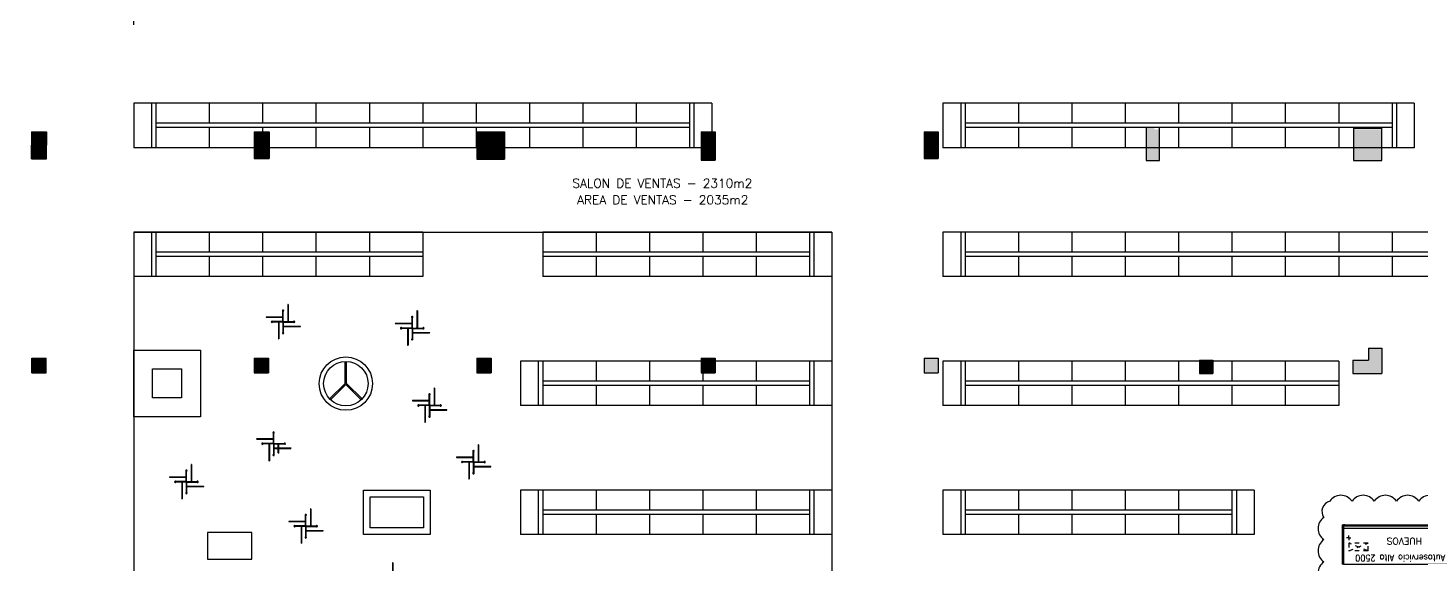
# Model space of a CAD drawing. Header units: metres. Extents: x 95 to 486, y 2972 to 3465.
# Drawn here: x 186.04 to 217.37, y 3375.08 to 3387.14 of the extents above; entities that cross this region are included whole.
import ezdxf
from ezdxf.enums import TextEntityAlignment as Align

# ---------------------------------------------------------------- set-up
doc = ezdxf.new("R2010")
doc.units = ezdxf.units.M
doc.linetypes.add('TRATTEGGIATA2', pattern=[0.375, 0.25, -0.125])
for name, color, linetype in [('0_MUROS', 7, 'Continuous'), ('C_COTAS', 5, 'Continuous'), ('E_EXHIBIDORAS', 1, 'Continuous'), ('E_GONDOLAS', 1, 'Continuous'), ('T_TEXTOS', 3, 'Continuous'), ('T_TEXTOS-EQUIPAMIENTO', 5, 'Continuous')]:
    doc.layers.add(name, color=color, linetype=linetype)
doc.styles.add('ROMANS', font='romans.shx', dxfattribs={"width": 0.8, "height": 0.15})
doc.styles.add('TESTI15', font='romans.shx', dxfattribs={"width": 0.9, "height": 1.5})
doc.dimstyles.new('STANDARD$0', dxfattribs={"dimtxt": 0.2, "dimasz": 0.18, "dimexe": 0.18, "dimexo": 0.0625, "dimgap": 0.09, "dimtad": 0, "dimzin": 0, "dimdsep": 46, "dimtxsty": 'ROMANS', "dimblk": 'OBLIQUE', "dimsah": 1, "dimcen": 0.09, "dimse1": 1, "dimse2": 1, "dimadec": 0, "dimazin": 0, "dimtfac": 1, "dimtofl": 0, "dimtmove": 0, "dimatfit": 3, "dimldrblk": 'OBLIQUE', "dimfxl": 1, "dimtolj": 1, "dimtzin": 0, "dimarcsym": 0})

# ---------------------------------------------------------------- blocks, each defined once
blk = doc.blocks.new('*D246')
at = {"layer": 'C_COTAS', "color": 0, "lineweight": -2, "transparency": 16777216}
for p, q in [((183.919, 3387.167), (183.919, 3387.695)), ((188.419, 3387.207), (188.419, 3387.695)), ((184.099, 3387.515), (185.824, 3387.515)), ((188.239, 3387.515), (186.514, 3387.515))]:
    blk.add_line(p, q, dxfattribs=at)
at = {"layer": 'C_COTAS', "color": 0, "transparency": 16777216}
for points in [[(184.099, 3387.545), (184.099, 3387.485), (183.919, 3387.515)], [(188.239, 3387.545), (188.239, 3387.485), (188.419, 3387.515)]]:
    blk.add_solid(points, dxfattribs=at)
at = {"layer": 'DEFPOINTS', "color": 0, "transparency": 16777216}
for p in [(188.419, 3387.515), (183.919, 3387.104), (188.419, 3387.144)]:
    blk.add_point(p, dxfattribs=at)
at = {"layer": 'C_COTAS', "color": 0, "transparency": 16777216, "insert": (186.169, 3387.515), "char_height": 0.18, "attachment_point": 5}
blk.add_mtext('\\A1;4.50', dxfattribs=at)
blk = doc.blocks.new('2500')
at = {"layer": 'E_EXHIBIDORAS'}
for p, q in [((411945, 428701), (409445, 428701)), ((409445, 428701), (409445, 427851)), ((411945, 428701), (411945, 427851)), ((409567, 428111), (409517, 428111)), ((409567, 428111), (409567, 428161)), ((409567, 428111), (409567, 428061)), ((409567, 428111), (409617, 428111)), ((409705, 428053), (409717, 428081)), ((409717, 428026), (409705, 428053)), ((409717, 428081), (409745, 428093)), ((409745, 428093), (409774, 428082)), ((409745, 427903), (409745, 428053)), ((409774, 428082), (409785, 428053)), ((409785, 428053), (409774, 428025)), ((411830, 428111), (411780, 428111)), ((411830, 428111), (411830, 428161)), ((411830, 428111), (411830, 428061)), ((411830, 428111), (411880, 428111)), ((409445, 427851), (411945, 427851)), ((409745, 428013), (409717, 428026)), ((409774, 428025), (409745, 428013)), ((411915, 427816), (411945, 427816))]:
    blk.add_line(p, q, dxfattribs=at)
at = {"layer": 'E_EXHIBIDORAS', "linetype": 'TRATTEGGIATA2'}
for p, q in [((411395, 428401), (411825, 428401)), ((411395, 428401), (411825, 428231)), ((411825, 428401), (411395, 428231)), ((411395, 428401), (411395, 428231)), ((411825, 428231), (411825, 428401)), ((411395, 428231), (411825, 428231))]:
    blk.add_line(p, q, dxfattribs=at)
at = {"layer": 'E_EXHIBIDORAS', "color": 3}
for p, q in [((409445, 427903), (411945, 427903)), ((411945, 427816), (409445, 427816))]:
    blk.add_line(p, q, dxfattribs=at)
at = {"layer": 'E_EXHIBIDORAS', "color": 5, "style": 'TESTI15', "width": 0.9}
blk.add_text('Autoservicio Alta 2500', height=148, dxfattribs=at).set_placement((410672, 428568), align=Align.MIDDLE)
blk = doc.blocks.new('lateral izquierdo')
at = {"layer": 'E_EXHIBIDORAS', "color": 3, "linetype": 'ByBlock'}
for p, q in [((407702, 429665), (407702, 430550)), ((407702, 429665), (407732, 429665)), ((407732, 429700), (407717, 429700))]:
    blk.add_line(p, q, dxfattribs=at)
at = {"layer": 'E_EXHIBIDORAS'}
for p, q in [((407732, 430550), (407702, 430550)), ((407732, 429700), (407732, 429665))]:
    blk.add_line(p, q, dxfattribs=at)
at = {"layer": 'E_EXHIBIDORAS', "color": 1, "linetype": 'ByBlock'}
blk.add_line((407732, 429665), (407732, 430550), dxfattribs=at)
at = {"layer": 'E_EXHIBIDORAS', "color": 3, "linetype": 'ByBlock'}
blk.add_arc((407720, 429718), 17.5, 187.7705, 262.2295, dxfattribs=at)

msp = doc.modelspace()

# ---------------------------------------------------------------- hatches: boundary and pattern name
at = {"layer": '0_MUROS'}
for points in [[(186.4586, 3384.8045), (186.1186, 3384.8045), (186.1186, 3384.5045), (186.4586, 3384.5045)], [(191.4686, 3384.8045), (191.1286, 3384.8045), (191.1286, 3384.5045), (191.4686, 3384.5045)], [(196.4486, 3384.8045), (196.1386, 3384.8045), (196.1386, 3384.5045), (196.4486, 3384.5045)], [(196.7586, 3384.8045), (196.4486, 3384.8045), (196.4486, 3384.5045), (196.7586, 3384.5045)], [(201.4986, 3384.8045), (201.1786, 3384.8045), (201.1786, 3384.5045), (201.4986, 3384.5045)], [(206.5086, 3384.8045), (206.1986, 3384.8045), (206.1986, 3384.5045), (206.5086, 3384.5045)], [(186.4586, 3384.5045), (186.1186, 3384.5045), (186.1186, 3384.1945), (186.4586, 3384.1945)], [(191.4686, 3384.5045), (191.1286, 3384.5045), (191.1286, 3384.2045), (191.4686, 3384.2045)], [(196.4486, 3384.5045), (196.1386, 3384.5045), (196.1386, 3384.1845), (196.4486, 3384.1845)], [(196.7586, 3384.5045), (196.4486, 3384.5045), (196.4486, 3384.1845), (196.7586, 3384.1845)], [(201.4986, 3384.5045), (201.1786, 3384.5045), (201.1786, 3384.1645), (201.4986, 3384.1645)], [(206.5086, 3384.5045), (206.1986, 3384.5045), (206.1986, 3384.2045), (206.5086, 3384.2045)], [(186.4486, 3379.7145), (186.1286, 3379.7145), (186.1286, 3379.3845), (186.4486, 3379.3845)], [(191.4486, 3379.7145), (191.1286, 3379.7145), (191.1286, 3379.3845), (191.4486, 3379.3845)], [(196.4586, 3379.7145), (196.1386, 3379.7145), (196.1386, 3379.3845), (196.4586, 3379.3845)], [(201.4986, 3379.7145), (201.1786, 3379.7145), (201.1786, 3379.3845), (201.4986, 3379.3845)], [(212.6886, 3379.6645), (212.3886, 3379.6645), (212.3886, 3379.3645), (212.6886, 3379.3645)]]:
    msp.add_hatch(color=256, dxfattribs=at).paths.add_polyline_path(points)
h = msp.add_hatch(color=256, dxfattribs=at)
h.paths.add_polyline_path([(216.4886, 3384.8606), (215.8486, 3384.8606), (215.8486, 3384.1545), (216.4886, 3384.1545)])
h.paths.add_polyline_path([(211.4886, 3384.8606), (211.3704, 3384.8606), (211.3704, 3384.9045), (211.1886, 3384.9045), (211.1886, 3384.1545), (211.4886, 3384.1545)])
h = msp.add_hatch(color=256, dxfattribs=at)
h.paths.add_polyline_path([(216.4886, 3379.3645), (216.4886, 3379.8927), (216.1886, 3379.8927), (216.1886, 3379.6645), (215.8386, 3379.6645), (215.8386, 3379.3645)])
h.paths.add_polyline_path([(216.4886, 3379.8927), (216.4886, 3379.9345), (216.1886, 3379.9345), (216.1886, 3379.8927)])
h.paths.add_polyline_path([(217.8192, 3379.0187), (217.8192, 3379.5587), (218.0892, 3379.5587), (218.0892, 3379.0187)], flags=9)
h = msp.add_hatch(color=256, dxfattribs=at)
h.paths.add_polyline_path([(196.0746, 3374.6645, 1), (196.3826, 3374.6645, 1)])
h.paths.add_polyline_path([(206.0746, 3374.6645, 1), (206.3826, 3374.6645, 1)])
h.paths.add_polyline_path([(206.5086, 3379.7145), (206.1986, 3379.7145), (206.1986, 3379.3845), (206.5086, 3379.3845)])

# ---------------------------------------------------------------- linework, layer by layer
msp.add_lwpolyline([(217.8188, 3376.4966, 0.5205671), (217.3188, 3376.4966, 0.5205671), (216.8188, 3376.4966, 0.5205671), (216.3188, 3376.4966, 0.5205671), (215.8188, 3376.4966, 0.5205671), (215.3188, 3376.4966, 0.5205671), (215.1847, 3376.1307, 0.5205671), (215.1847, 3375.6307, 0.5205671), (215.1847, 3375.1307, 0.5205671), (215.1847, 3374.6307, 0.5205671), (215.1847, 3374.0727, 0.5205671), (215.6847, 3374.0727, 0.5205671), (216.1847, 3374.0727, 0.5205671), (216.6847, 3374.0727, 0.5205671), (217.1847, 3374.0727, 0.5205671), (217.6847, 3374.0727, 0.5205671)], format="xyb")
for p, q in [((186.1186, 3384.8045), (186.1186, 3384.5045)), ((186.1186, 3384.8045), (186.4586, 3384.8045)), ((186.4586, 3384.8045), (186.4586, 3384.5045)), ((191.1286, 3384.8045), (191.1286, 3384.2045)), ((191.1286, 3384.8045), (191.4686, 3384.8045)), ((191.4686, 3384.8045), (191.4686, 3384.2045)), ((196.1386, 3384.8045), (196.1386, 3384.1845)), ((196.1386, 3384.8045), (196.7586, 3384.8045)), ((196.4486, 3384.8045), (196.4486, 3384.1845)), ((196.7586, 3384.8045), (196.7586, 3384.1845)), ((201.1786, 3384.8045), (201.1786, 3384.1645)), ((201.1786, 3384.8045), (201.4986, 3384.8045)), ((201.4986, 3384.8045), (201.4986, 3384.1645)), ((206.1986, 3384.8045), (206.1986, 3384.2045)), ((206.1986, 3384.8045), (206.5086, 3384.8045)), ((206.5086, 3384.8045), (206.5086, 3384.2045)), ((211.1886, 3384.9045), (211.1886, 3384.1545)), ((211.1886, 3384.9045), (211.4886, 3384.9045)), ((211.4886, 3384.1545), (211.4886, 3384.9045)), ((215.8486, 3384.8845), (215.8486, 3384.1545)), ((215.8486, 3384.8845), (216.4886, 3384.8845)), ((216.4886, 3384.1545), (216.4886, 3384.8845)), ((186.1186, 3384.1945), (186.1186, 3384.5045)), ((186.1186, 3384.5045), (186.4586, 3384.5045)), ((186.4586, 3384.1945), (186.4586, 3384.5045)), ((191.1286, 3384.5045), (191.4686, 3384.5045)), ((196.1386, 3384.5045), (196.7586, 3384.5045)), ((201.1786, 3384.5045), (201.4986, 3384.5045)), ((206.1986, 3384.5045), (206.5086, 3384.5045)), ((186.1186, 3384.1945), (186.4586, 3384.1945)), ((191.1286, 3384.2045), (191.4686, 3384.2045)), ((196.1386, 3384.1845), (196.7586, 3384.1845)), ((201.1786, 3384.1645), (201.4986, 3384.1645)), ((206.1986, 3384.2045), (206.5086, 3384.2045)), ((211.1886, 3384.1545), (211.4886, 3384.1545)), ((215.8486, 3384.1545), (216.4886, 3384.1545)), ((216.1886, 3379.9345), (216.1886, 3379.6645)), ((216.1886, 3379.9345), (216.4886, 3379.9345)), ((216.4886, 3379.9345), (216.4886, 3379.3645)), ((186.1286, 3379.7145), (186.4486, 3379.7145)), ((186.1286, 3379.3845), (186.1286, 3379.7145)), ((186.4486, 3379.3845), (186.4486, 3379.7145)), ((191.1286, 3379.7145), (191.4486, 3379.7145)), ((191.1286, 3379.7145), (191.1286, 3379.3845)), ((191.4486, 3379.7145), (191.4486, 3379.3845)), ((196.1386, 3379.7145), (196.4586, 3379.7145)), ((196.1386, 3379.7145), (196.1386, 3379.3845)), ((196.4586, 3379.7145), (196.4586, 3379.3845)), ((201.1786, 3379.7145), (201.4986, 3379.7145)), ((201.1786, 3379.7145), (201.1786, 3379.3845)), ((201.4986, 3379.7145), (201.4986, 3379.3845)), ((206.1986, 3379.7145), (206.1986, 3379.3845)), ((206.1986, 3379.7145), (206.5086, 3379.7145)), ((206.5086, 3379.7145), (206.5086, 3379.3845)), ((212.3886, 3379.6645), (212.3886, 3379.3645)), ((212.3886, 3379.6645), (212.6886, 3379.6645)), ((212.6886, 3379.6645), (212.6886, 3379.3645)), ((215.8386, 3379.6645), (216.1886, 3379.6645)), ((215.8386, 3379.6645), (215.8386, 3379.3645)), ((186.1286, 3379.3845), (186.4486, 3379.3845)), ((191.1286, 3379.3845), (191.4486, 3379.3845)), ((196.1386, 3379.3845), (196.4586, 3379.3845)), ((201.1786, 3379.3845), (201.4986, 3379.3845)), ((206.1986, 3379.3845), (206.5086, 3379.3845)), ((212.3886, 3379.3645), (212.6886, 3379.3645)), ((215.8386, 3379.3645), (216.4886, 3379.3645))]:
    msp.add_line(p, q, dxfattribs=at)
at = {"layer": '0_MUROS', "color": 5}
for p, q in [((188.4186, 3382.5445), (204.1186, 3382.5445)), ((188.4186, 3382.5445), (188.4186, 3364.1445)), ((204.1186, 3382.5445), (204.1186, 3364.1445))]:
    msp.add_line(p, q, dxfattribs=at)
at = {"layer": 'E_GONDOLAS'}
for p, q in [((194.9186, 3385.4445), (188.4186, 3385.4445)), ((188.4186, 3385.4445), (188.4186, 3384.4445)), ((190.1186, 3385.4445), (190.1186, 3384.9945)), ((191.3186, 3385.4445), (191.3186, 3384.9945)), ((192.5186, 3385.4445), (192.5186, 3384.9945)), ((193.7186, 3385.4445), (193.7186, 3384.9945)), ((201.4186, 3385.4445), (194.9186, 3385.4445)), ((194.9186, 3385.4445), (194.9186, 3384.9945)), ((194.9186, 3385.4445), (194.9186, 3384.9945)), ((196.1186, 3385.4445), (196.1186, 3384.9945)), ((197.3186, 3385.4445), (197.3186, 3384.9945)), ((198.5186, 3385.4445), (198.5186, 3384.9945)), ((199.7186, 3385.4445), (199.7186, 3384.9945)), ((201.4186, 3385.4445), (201.4186, 3384.4445)), ((217.2186, 3385.4445), (206.6186, 3385.4445)), ((206.6186, 3385.4445), (206.6186, 3384.4445)), ((208.3186, 3385.4445), (208.3186, 3384.9945)), ((209.5186, 3385.4445), (209.5186, 3384.9945)), ((210.7186, 3385.4445), (210.7186, 3384.9945)), ((211.9186, 3385.4445), (211.9186, 3384.9945)), ((213.1186, 3385.4445), (213.1186, 3384.9945)), ((214.3186, 3385.4445), (214.3186, 3384.9945)), ((215.5186, 3385.4445), (215.5186, 3384.9945)), ((216.7186, 3385.4445), (216.7186, 3384.9945)), ((217.2186, 3385.4445), (217.2186, 3384.4445)), ((190.1186, 3384.8945), (190.1186, 3384.4445)), ((191.3186, 3384.8945), (191.3186, 3384.4445)), ((192.5186, 3384.8945), (192.5186, 3384.4445)), ((193.7186, 3384.8945), (193.7186, 3384.4445)), ((194.9186, 3384.8945), (194.9186, 3384.4445)), ((194.9186, 3384.8945), (194.9186, 3384.4445)), ((196.1186, 3384.8945), (196.1186, 3384.4445)), ((197.3186, 3384.8945), (197.3186, 3384.4445)), ((198.5186, 3384.8945), (198.5186, 3384.4445)), ((199.7186, 3384.8945), (199.7186, 3384.4445)), ((208.3186, 3384.8945), (208.3186, 3384.4445)), ((209.5186, 3384.8945), (209.5186, 3384.4445)), ((210.7186, 3384.8945), (210.7186, 3384.4445)), ((211.9186, 3384.8945), (211.9186, 3384.4445)), ((213.1186, 3384.8945), (213.1186, 3384.4445)), ((214.3186, 3384.8945), (214.3186, 3384.4445)), ((215.5186, 3384.8945), (215.5186, 3384.4445)), ((216.7186, 3384.8945), (216.7186, 3384.4445)), ((194.9186, 3384.4445), (188.4186, 3384.4445)), ((201.4186, 3384.4445), (194.9186, 3384.4445)), ((217.2186, 3384.4445), (206.6186, 3384.4445)), ((194.9186, 3382.5445), (188.4186, 3382.5445)), ((188.4186, 3382.5445), (188.4186, 3381.5445)), ((190.1186, 3382.5445), (190.1186, 3382.0945)), ((191.3186, 3382.5445), (191.3186, 3382.0945)), ((192.5186, 3382.5445), (192.5186, 3382.0945)), ((193.7186, 3382.5445), (193.7186, 3382.0945)), ((194.9186, 3382.5445), (194.9186, 3381.5445)), ((197.6186, 3382.5445), (197.6186, 3381.5445)), ((204.1186, 3382.5445), (197.6186, 3382.5445)), ((197.6186, 3382.5445), (197.6186, 3381.5445)), ((198.8186, 3382.5445), (198.8186, 3382.0945)), ((200.0186, 3382.5445), (200.0186, 3382.0945)), ((201.2186, 3382.5445), (201.2186, 3382.0945)), ((202.4186, 3382.5445), (202.4186, 3382.0945)), ((204.1186, 3382.5445), (204.1186, 3381.5445)), ((218.4186, 3382.5445), (206.6186, 3382.5445)), ((206.6186, 3382.5445), (206.6186, 3381.5445)), ((208.3186, 3382.5445), (208.3186, 3382.0945)), ((209.5186, 3382.5445), (209.5186, 3382.0945)), ((210.7186, 3382.5445), (210.7186, 3382.0945)), ((211.9186, 3382.5445), (211.9186, 3382.0945)), ((213.1186, 3382.5445), (213.1186, 3382.0945)), ((214.3186, 3382.5445), (214.3186, 3382.0945)), ((215.5186, 3382.5445), (215.5186, 3382.0945)), ((216.7186, 3382.5445), (216.7186, 3382.0945)), ((190.1186, 3381.9945), (190.1186, 3381.5445)), ((191.3186, 3381.9945), (191.3186, 3381.5445)), ((192.5186, 3381.9945), (192.5186, 3381.5445)), ((193.7186, 3381.9945), (193.7186, 3381.5445)), ((198.8186, 3381.9945), (198.8186, 3381.5445)), ((200.0186, 3381.9945), (200.0186, 3381.5445)), ((201.2186, 3381.9945), (201.2186, 3381.5445)), ((202.4186, 3381.9945), (202.4186, 3381.5445)), ((208.3186, 3381.9945), (208.3186, 3381.5445)), ((209.5186, 3381.9945), (209.5186, 3381.5445)), ((210.7186, 3381.9945), (210.7186, 3381.5445)), ((211.9186, 3381.9945), (211.9186, 3381.5445)), ((213.1186, 3381.9945), (213.1186, 3381.5445)), ((214.3186, 3381.9945), (214.3186, 3381.5445)), ((215.5186, 3381.9945), (215.5186, 3381.5445)), ((216.7186, 3381.9945), (216.7186, 3381.5445)), ((194.9186, 3381.5445), (188.4186, 3381.5445)), ((204.1186, 3381.5445), (197.6186, 3381.5445)), ((218.4186, 3381.5445), (206.6186, 3381.5445)), ((191.7725, 3380.6427), (191.7725, 3380.7786)), ((191.7825, 3380.5327), (191.7825, 3380.7786)), ((191.8825, 3380.92), (191.8825, 3380.5427)), ((191.8925, 3380.9173), (191.8925, 3380.5327)), ((194.7878, 3380.7763), (194.7878, 3380.3991)), ((194.7978, 3380.7736), (194.7978, 3380.3891)), ((191.3952, 3380.6327), (191.7625, 3380.6327)), ((191.3979, 3380.6427), (191.7725, 3380.6427)), ((191.7725, 3380.5327), (191.5266, 3380.5327)), ((191.6725, 3380.5227), (191.5266, 3380.5227)), ((191.6725, 3380.5227), (191.6725, 3380.1482)), ((191.6825, 3380.5127), (191.6825, 3380.1454)), ((191.7725, 3380.5227), (191.6925, 3380.5227)), ((191.7725, 3380.5327), (191.7725, 3380.6227)), ((191.7725, 3380.5327), (191.7825, 3380.5227)), ((191.7825, 3380.5327), (191.7725, 3380.5227)), ((191.7725, 3380.5227), (191.7725, 3380.2768)), ((191.7825, 3380.5327), (191.8725, 3380.5327)), ((191.7825, 3380.5227), (191.7825, 3380.4427)), ((191.7825, 3380.5227), (192.0284, 3380.5227)), ((191.7825, 3380.4227), (192.1671, 3380.4227)), ((191.7825, 3380.4227), (191.7825, 3380.2768)), ((191.7925, 3380.4327), (192.1698, 3380.4327)), ((191.8925, 3380.5327), (192.0284, 3380.5327)), ((194.3005, 3380.4891), (194.6678, 3380.4891)), ((194.3033, 3380.4991), (194.6778, 3380.4991)), ((194.6778, 3380.3891), (194.4319, 3380.3891)), ((194.5778, 3380.3791), (194.4319, 3380.3791)), ((194.5778, 3380.3791), (194.5778, 3380.0045)), ((194.5878, 3380.3691), (194.5878, 3380.0018)), ((194.6778, 3380.3791), (194.5978, 3380.3791)), ((194.6778, 3380.4991), (194.6778, 3380.635)), ((194.6778, 3380.3891), (194.6778, 3380.4791)), ((194.6878, 3380.3891), (194.6778, 3380.3791)), ((194.6778, 3380.3891), (194.6878, 3380.3791)), ((194.6778, 3380.3791), (194.6778, 3380.1331)), ((194.6878, 3380.3891), (194.6878, 3380.635)), ((194.6878, 3380.3891), (194.7778, 3380.3891)), ((194.6878, 3380.3791), (194.9337, 3380.3791)), ((194.6878, 3380.3791), (194.6878, 3380.2991)), ((194.7978, 3380.3891), (194.9337, 3380.3891)), ((194.6878, 3380.2791), (194.6878, 3380.1331)), ((194.6878, 3380.2791), (195.0724, 3380.2791)), ((194.6978, 3380.2891), (195.0751, 3380.2891)), ((193.1751, 3379.1445), (193.1751, 3379.6382)), ((193.2051, 3379.1445), (193.2051, 3379.6382)), ((197.1186, 3379.6445), (197.1186, 3378.6445)), ((204.1186, 3379.6445), (197.1186, 3379.6445)), ((197.1186, 3379.6445), (197.1186, 3378.6445)), ((198.8186, 3379.6445), (198.8186, 3379.1945)), ((200.0186, 3379.6445), (200.0186, 3379.1945)), ((201.2186, 3379.6445), (201.2186, 3379.1945)), ((202.4186, 3379.6445), (202.4186, 3379.1945)), ((204.1186, 3379.6445), (204.1186, 3378.6445)), ((215.5186, 3379.6445), (206.6186, 3379.6445)), ((206.6186, 3379.6445), (206.6186, 3378.6445)), ((208.3186, 3379.6445), (208.3186, 3379.1945)), ((209.5186, 3379.6445), (209.5186, 3379.1945)), ((210.7186, 3379.6445), (210.7186, 3379.1945)), ((211.9186, 3379.6445), (211.9186, 3379.1945)), ((213.1186, 3379.6445), (213.1186, 3379.1945)), ((214.3186, 3379.6445), (214.3186, 3379.1945)), ((215.5186, 3379.6445), (215.5186, 3379.0945)), ((193.1751, 3379.1445), (192.8259, 3378.7953)), ((193.1901, 3379.117), (192.8472, 3378.7741)), ((193.1901, 3379.117), (193.5331, 3378.7741)), ((193.2051, 3379.1445), (193.5543, 3378.7953)), ((195.0675, 3378.7631), (195.0675, 3378.899)), ((195.0775, 3378.6531), (195.0775, 3378.899)), ((195.1775, 3379.0404), (195.1775, 3378.6631)), ((195.1875, 3379.0377), (195.1875, 3378.6531)), ((198.8186, 3379.0945), (198.8186, 3378.6445)), ((200.0186, 3379.0945), (200.0186, 3378.6445)), ((201.2186, 3379.0945), (201.2186, 3378.6445)), ((202.4186, 3379.0945), (202.4186, 3378.6445)), ((208.3186, 3379.0945), (208.3186, 3378.6445)), ((209.5186, 3379.0945), (209.5186, 3378.6445)), ((210.7186, 3379.0945), (210.7186, 3378.6445)), ((211.9186, 3379.0945), (211.9186, 3378.6445)), ((213.1186, 3379.0945), (213.1186, 3378.6445)), ((214.3186, 3379.0945), (214.3186, 3378.6445)), ((215.5186, 3379.0945), (215.5186, 3378.6445)), ((194.6902, 3378.7531), (195.0575, 3378.7531)), ((194.6929, 3378.7631), (195.0675, 3378.7631)), ((195.0675, 3378.6531), (194.8216, 3378.6531)), ((194.9675, 3378.6431), (194.8216, 3378.6431)), ((194.9675, 3378.6431), (194.9675, 3378.2686)), ((194.9775, 3378.6331), (194.9775, 3378.2658)), ((195.0675, 3378.6431), (194.9875, 3378.6431)), ((195.0675, 3378.6531), (195.0675, 3378.7431)), ((195.0675, 3378.6531), (195.0775, 3378.6431)), ((195.0775, 3378.6531), (195.0675, 3378.6431)), ((195.0675, 3378.6431), (195.0675, 3378.3972)), ((195.0775, 3378.6531), (195.1675, 3378.6531)), ((195.0775, 3378.6431), (195.3234, 3378.6431)), ((195.0775, 3378.6431), (195.0775, 3378.5631)), ((195.0775, 3378.5431), (195.4621, 3378.5431)), ((195.0775, 3378.5431), (195.0775, 3378.3972)), ((195.0875, 3378.5531), (195.4648, 3378.5531)), ((195.1875, 3378.6531), (195.3234, 3378.6531)), ((204.1186, 3378.6445), (197.1186, 3378.6445)), ((215.5186, 3378.6445), (206.6186, 3378.6445)), ((191.1831, 3377.8917), (191.5504, 3377.8917)), ((191.1858, 3377.9017), (191.5604, 3377.9017)), ((191.5604, 3377.9017), (191.5604, 3378.0376)), ((191.5604, 3377.7917), (191.5604, 3377.8817)), ((191.5704, 3377.7917), (191.5704, 3378.0376)), ((191.5604, 3377.7917), (191.3145, 3377.7917)), ((191.4604, 3377.7817), (191.3145, 3377.7817)), ((191.4604, 3377.7817), (191.4604, 3377.4071)), ((191.4704, 3377.7717), (191.4704, 3377.4044)), ((191.5604, 3377.7817), (191.4804, 3377.7817)), ((191.5604, 3377.7917), (191.5704, 3377.7817)), ((191.5704, 3377.7917), (191.5604, 3377.7817)), ((191.5604, 3377.7817), (191.5604, 3377.5358)), ((191.5704, 3377.7917), (191.6604, 3377.7917)), ((191.5704, 3377.7817), (191.8163, 3377.7817)), ((191.5704, 3377.7817), (191.5704, 3377.7017)), ((191.5704, 3377.6817), (191.955, 3377.6817)), ((191.5704, 3377.6817), (191.5704, 3377.5358)), ((191.5804, 3377.6917), (191.9577, 3377.6917)), ((191.6704, 3377.579), (191.6704, 3377.8017)), ((191.6804, 3377.7917), (191.8163, 3377.7917)), ((191.6804, 3377.5762), (191.6804, 3377.7917)), ((196.055, 3377.4895), (196.055, 3377.6254)), ((196.065, 3377.3795), (196.065, 3377.6254)), ((196.165, 3377.7668), (196.165, 3377.3895)), ((196.175, 3377.7641), (196.175, 3377.3795)), ((189.7092, 3377.3212), (189.7092, 3376.9439)), ((189.7192, 3377.3185), (189.7192, 3376.9339)), ((195.6777, 3377.4795), (196.045, 3377.4795)), ((195.6804, 3377.4895), (196.055, 3377.4895)), ((196.055, 3377.3795), (195.8091, 3377.3795)), ((195.955, 3377.3695), (195.8091, 3377.3695)), ((195.955, 3377.3695), (195.955, 3376.9949)), ((195.965, 3377.3595), (195.965, 3376.9922)), ((196.055, 3377.3695), (195.975, 3377.3695)), ((196.055, 3377.3795), (196.055, 3377.4695)), ((196.055, 3377.3795), (196.065, 3377.3695)), ((196.065, 3377.3795), (196.055, 3377.3695)), ((196.055, 3377.3695), (196.055, 3377.1236)), ((196.065, 3377.3795), (196.155, 3377.3795)), ((196.065, 3377.3695), (196.3109, 3377.3695)), ((196.065, 3377.3695), (196.065, 3377.2895)), ((196.065, 3377.2695), (196.4496, 3377.2695)), ((196.065, 3377.2695), (196.065, 3377.1236)), ((196.075, 3377.2795), (196.4523, 3377.2795)), ((196.175, 3377.3795), (196.3109, 3377.3795)), ((189.2219, 3377.0339), (189.5892, 3377.0339)), ((189.2246, 3377.0439), (189.5992, 3377.0439)), ((189.5992, 3376.9339), (189.3533, 3376.9339)), ((189.4992, 3376.9239), (189.3533, 3376.9239)), ((189.4992, 3376.9239), (189.4992, 3376.5494)), ((189.5992, 3376.9239), (189.5192, 3376.9239)), ((189.5992, 3377.0439), (189.5992, 3377.1798)), ((189.5992, 3376.9339), (189.5992, 3377.0239)), ((189.5992, 3376.9339), (189.6092, 3376.9239)), ((189.6092, 3376.9339), (189.5992, 3376.9239)), ((189.5992, 3376.9239), (189.5992, 3376.678)), ((189.6092, 3376.9339), (189.6092, 3377.1798)), ((189.6092, 3376.9339), (189.6992, 3376.9339)), ((189.6092, 3376.9239), (189.8551, 3376.9239)), ((189.6092, 3376.9239), (189.6092, 3376.8439)), ((189.7192, 3376.9339), (189.8551, 3376.9339)), ((189.5092, 3376.9139), (189.5092, 3376.5466)), ((189.6092, 3376.8239), (189.6092, 3376.678)), ((189.6092, 3376.8239), (189.9938, 3376.8239)), ((189.6192, 3376.8339), (189.9965, 3376.8339)), ((197.1186, 3376.7445), (197.1186, 3375.7445)), ((204.1186, 3376.7445), (197.1186, 3376.7445)), ((197.1186, 3376.7445), (197.1186, 3375.7445)), ((198.8186, 3376.7445), (198.8186, 3376.2945)), ((200.0186, 3376.7445), (200.0186, 3376.2945)), ((201.2186, 3376.7445), (201.2186, 3376.2945)), ((202.4186, 3376.7445), (202.4186, 3376.2945)), ((204.1186, 3376.7445), (204.1186, 3375.7445)), ((213.6186, 3376.7445), (206.6186, 3376.7445)), ((206.6186, 3376.7445), (206.6186, 3375.7445)), ((208.3186, 3376.7445), (208.3186, 3376.2945)), ((209.5186, 3376.7445), (209.5186, 3376.2945)), ((210.7186, 3376.7445), (210.7186, 3376.2945)), ((211.9186, 3376.7445), (211.9186, 3376.2945)), ((213.6186, 3376.7445), (213.6186, 3375.7445)), ((192.3922, 3376.3254), (192.3922, 3375.9481)), ((192.4022, 3376.3227), (192.4022, 3375.9381)), ((191.9049, 3376.0381), (192.2722, 3376.0381)), ((191.9076, 3376.0481), (192.2822, 3376.0481)), ((192.2822, 3376.0481), (192.2822, 3376.184)), ((192.2822, 3375.9381), (192.2822, 3376.0281)), ((192.2922, 3375.9381), (192.2922, 3376.184)), ((198.8186, 3376.1945), (198.8186, 3375.7445)), ((200.0186, 3376.1945), (200.0186, 3375.7445)), ((201.2186, 3376.1945), (201.2186, 3375.7445)), ((202.4186, 3376.1945), (202.4186, 3375.7445)), ((208.3186, 3376.1945), (208.3186, 3375.7445)), ((209.5186, 3376.1945), (209.5186, 3375.7445)), ((210.7186, 3376.1945), (210.7186, 3375.7445)), ((211.9186, 3376.1945), (211.9186, 3375.7445)), ((192.2822, 3375.9381), (192.0363, 3375.9381)), ((192.1822, 3375.9281), (192.0363, 3375.9281)), ((192.1822, 3375.9281), (192.1822, 3375.5535)), ((192.1922, 3375.9181), (192.1922, 3375.5508)), ((192.2822, 3375.9281), (192.2022, 3375.9281)), ((192.2822, 3375.9381), (192.2922, 3375.9281)), ((192.2922, 3375.9381), (192.2822, 3375.9281)), ((192.2822, 3375.9281), (192.2822, 3375.6822)), ((192.2922, 3375.9381), (192.3822, 3375.9381)), ((192.2922, 3375.9281), (192.2922, 3375.8481)), ((192.2922, 3375.9281), (192.5381, 3375.9281)), ((192.2922, 3375.8281), (192.6768, 3375.8281)), ((192.2922, 3375.8281), (192.2922, 3375.6822)), ((192.3022, 3375.8381), (192.6795, 3375.8381)), ((192.4022, 3375.9381), (192.5381, 3375.9381)), ((204.1186, 3375.7445), (197.1186, 3375.7445)), ((213.6186, 3375.7445), (206.6186, 3375.7445)), ((194.2365, 3375.114), (194.2365, 3374.7367)), ((194.2465, 3375.1113), (194.2465, 3374.7267))]:
    msp.add_line(p, q, dxfattribs=at)
at = {"layer": 'E_GONDOLAS', "color": 3}
for p, q in [((188.8186, 3385.4445), (188.8186, 3384.4445)), ((188.9186, 3385.4445), (188.9186, 3384.4445)), ((200.9186, 3385.4445), (200.9186, 3384.4445)), ((201.0186, 3385.4445), (201.0186, 3384.4445)), ((207.0186, 3385.4445), (207.0186, 3384.4445)), ((207.1186, 3385.4445), (207.1186, 3384.4445)), ((216.7186, 3385.4445), (216.7186, 3384.4445)), ((216.8186, 3385.4445), (216.8186, 3384.4445)), ((194.9186, 3384.9945), (188.9186, 3384.9945)), ((194.9186, 3384.8945), (188.9186, 3384.8945)), ((200.9186, 3384.9945), (194.9186, 3384.9945)), ((200.9186, 3384.8945), (194.9186, 3384.8945)), ((216.7186, 3384.9945), (207.1186, 3384.9945)), ((216.7186, 3384.8945), (207.1186, 3384.8945)), ((188.8186, 3382.5445), (188.8186, 3381.5445)), ((188.9186, 3382.5445), (188.9186, 3381.5445)), ((194.9186, 3382.5445), (194.9186, 3381.5445)), ((197.6186, 3382.5445), (197.6186, 3381.5445)), ((203.6186, 3382.5445), (203.6186, 3381.5445)), ((203.7186, 3382.5445), (203.7186, 3381.5445)), ((207.0186, 3382.5445), (207.0186, 3381.5445)), ((207.1186, 3382.5445), (207.1186, 3381.5445)), ((194.9186, 3382.0945), (188.9186, 3382.0945)), ((194.9186, 3381.9945), (188.9186, 3381.9945)), ((203.6186, 3382.0945), (197.6186, 3382.0945)), ((203.6186, 3381.9945), (197.6186, 3381.9945)), ((217.9186, 3382.0945), (207.1186, 3382.0945)), ((217.9186, 3381.9945), (207.1186, 3381.9945)), ((197.5186, 3379.6445), (197.5186, 3378.6445)), ((197.6186, 3379.6445), (197.6186, 3378.6445)), ((203.6186, 3379.6445), (203.6186, 3378.6445)), ((203.7186, 3379.6445), (203.7186, 3378.6445)), ((207.0186, 3379.6445), (207.0186, 3378.6445)), ((207.1186, 3379.6445), (207.1186, 3378.6445)), ((203.6186, 3379.1945), (197.6186, 3379.1945)), ((215.5186, 3379.1945), (207.1186, 3379.1945)), ((203.6186, 3379.0945), (197.6186, 3379.0945)), ((215.5186, 3379.0945), (207.1186, 3379.0945)), ((197.5186, 3376.7445), (197.5186, 3375.7445)), ((197.6186, 3376.7445), (197.6186, 3375.7445)), ((203.6186, 3376.7445), (203.6186, 3375.7445)), ((203.7186, 3376.7445), (203.7186, 3375.7445)), ((207.0186, 3376.7445), (207.0186, 3375.7445)), ((207.1186, 3376.7445), (207.1186, 3375.7445)), ((213.1186, 3376.7445), (213.1186, 3375.7445)), ((213.2186, 3376.7445), (213.2186, 3375.7445)), ((203.6186, 3376.2945), (197.6186, 3376.2945)), ((213.1186, 3376.2945), (207.1186, 3376.2945)), ((203.6186, 3376.1945), (197.6186, 3376.1945)), ((213.1186, 3376.1945), (207.1186, 3376.1945))]:
    msp.add_line(p, q, dxfattribs=at)
at = {"layer": 'E_GONDOLAS'}
for points in [[(188.4186, 3379.8945), (189.9186, 3379.8945), (189.9186, 3378.3945), (188.4186, 3378.3945)], [(188.8436, 3379.4695), (189.4936, 3379.4695), (189.4936, 3378.8195), (188.8436, 3378.8195)], [(193.588, 3376.7445), (195.088, 3376.7445), (195.088, 3375.7445), (193.588, 3375.7445)], [(193.738, 3376.5945), (194.938, 3376.5945), (194.938, 3375.8945), (193.738, 3375.8945)]]:
    msp.add_lwpolyline(points, close=True, dxfattribs=at)
at = {"layer": 'E_GONDOLAS', "elevation": 1.4078}
msp.add_lwpolyline([(190.0754, 3375.7884), (190.0754, 3375.1884), (191.0754, 3375.1884), (191.0754, 3375.7884)], close=True, dxfattribs=at)
at = {"layer": 'E_GONDOLAS'}
for radius in [0.6, 0.5]:
    msp.add_circle((193.1901, 3379.1382), radius, dxfattribs=at)
for centre, radius, start, end in [((191.7775, 3380.7787), 0.0152, 289.16494, 250.83506), ((191.7775, 3380.5277), 0.251, 88.85836, 91.14164), ((191.7825, 3380.5327), 0.4, 74.03799, 75.52249), ((194.6878, 3380.3891), 0.4, 74.03799, 75.52249), ((191.7825, 3380.5327), 0.4, 164.03799, 165.52249), ((191.5265, 3380.5277), 0.0152, 19.16494, 340.83506), ((191.7775, 3380.5277), 0.251, 178.85836, 181.14164), ((191.6825, 3380.5227), 0.01, 90, 180), ((191.6925, 3380.5127), 0.01, 90, 180), ((191.7625, 3380.6227), 0.01, 360, 90), ((191.7725, 3380.6327), 0.01, 360, 90), ((191.7825, 3380.4327), 0.01, 180, 270), ((191.7925, 3380.4427), 0.01, 180, 270), ((191.8725, 3380.5427), 0.01, 270, 0), ((191.8825, 3380.5327), 0.01, 270, 0), ((192.0284, 3380.5277), 0.0152, 199.16494, 160.83506), ((191.7775, 3380.5277), 0.251, 358.85836, 1.14164), ((191.7825, 3380.5327), 0.4, 344.03799, 345.52249), ((194.6878, 3380.3891), 0.4, 164.03799, 165.52249), ((194.4319, 3380.3841), 0.0152, 19.16494, 340.83506), ((194.6828, 3380.3841), 0.251, 178.85836, 181.14164), ((194.5878, 3380.3791), 0.01, 90, 180), ((194.5978, 3380.3691), 0.01, 90, 180), ((194.6828, 3380.635), 0.0152, 289.16494, 250.83506), ((194.6678, 3380.4791), 0.01, 360, 90), ((194.6828, 3380.3841), 0.251, 88.85836, 91.14164), ((194.6778, 3380.4891), 0.01, 360, 90), ((194.7778, 3380.3991), 0.01, 270, 0), ((194.7878, 3380.3891), 0.01, 270, 0), ((194.9338, 3380.3841), 0.0152, 199.16494, 160.83506), ((194.6828, 3380.3841), 0.251, 358.85836, 1.14164), ((191.7825, 3380.5327), 0.4, 254.03799, 255.52249), ((191.7775, 3380.2768), 0.0152, 109.16494, 70.83506), ((191.7775, 3380.5277), 0.251, 268.85836, 271.14164), ((194.6828, 3380.1331), 0.0152, 109.16494, 70.83506), ((194.6878, 3380.2891), 0.01, 180, 270), ((194.6828, 3380.3841), 0.251, 268.85836, 271.14164), ((194.6978, 3380.2991), 0.01, 180, 270), ((194.6878, 3380.3891), 0.4, 344.03799, 345.52249), ((194.6878, 3380.3891), 0.4, 254.03799, 255.52249), ((195.0725, 3378.8991), 0.0152, 289.16494, 250.83506), ((195.0725, 3378.6481), 0.251, 88.85836, 91.14164), ((195.0775, 3378.6531), 0.4, 74.03799, 75.52249), ((195.0775, 3378.6531), 0.4, 164.03799, 165.52249), ((194.8215, 3378.6481), 0.0152, 19.16494, 340.83506), ((195.0725, 3378.6481), 0.251, 178.85836, 181.14164), ((194.9775, 3378.6431), 0.01, 90, 180), ((194.9875, 3378.6331), 0.01, 90, 180), ((195.0575, 3378.7431), 0.01, 360, 90), ((195.0675, 3378.7531), 0.01, 360, 90), ((195.0775, 3378.5531), 0.01, 180, 270), ((195.0875, 3378.5631), 0.01, 180, 270), ((195.1675, 3378.6631), 0.01, 270, 0), ((195.1775, 3378.6531), 0.01, 270, 0), ((195.3234, 3378.6481), 0.0152, 199.16494, 160.83506), ((195.0725, 3378.6481), 0.251, 358.85836, 1.14164), ((195.0775, 3378.6531), 0.4, 344.03799, 345.52249), ((195.0775, 3378.6531), 0.4, 254.03799, 255.52249), ((195.0725, 3378.3972), 0.0152, 109.16494, 70.83506), ((195.0725, 3378.6481), 0.251, 268.85836, 271.14164), ((191.5704, 3377.7917), 0.4, 164.03799, 165.52249), ((191.5654, 3378.0376), 0.0152, 289.16494, 250.83506), ((191.5504, 3377.8817), 0.01, 360, 90), ((191.5654, 3377.7867), 0.251, 88.85836, 91.14164), ((191.5604, 3377.8917), 0.01, 360, 90), ((191.3144, 3377.7867), 0.0152, 19.16494, 340.83506), ((191.5654, 3377.7867), 0.251, 178.85836, 181.14164), ((191.4704, 3377.7817), 0.01, 90, 180), ((191.4804, 3377.7717), 0.01, 90, 180), ((191.5654, 3377.5357), 0.0152, 109.16494, 70.83506), ((191.5704, 3377.6917), 0.01, 180, 270), ((191.5804, 3377.7017), 0.01, 180, 270), ((191.6604, 3377.8017), 0.01, 270, 0), ((191.6704, 3377.7917), 0.01, 270, 0), ((191.5704, 3377.1917), 0.4, 74.03799, 75.52249), ((191.8163, 3377.7867), 0.0152, 199.16494, 160.83506), ((191.5654, 3377.7867), 0.251, 358.85836, 1.14164), ((191.5704, 3377.7917), 0.4, 344.03799, 345.52249), ((196.06, 3377.6255), 0.0152, 289.16494, 250.83506), ((196.06, 3377.3745), 0.251, 88.85836, 91.14164), ((196.065, 3377.3795), 0.4, 74.03799, 75.52249), ((189.6092, 3376.9339), 0.4, 74.03799, 75.52249), ((191.5704, 3377.7917), 0.4, 254.03799, 255.52249), ((191.5654, 3377.7867), 0.251, 268.85836, 271.14164), ((196.065, 3377.3795), 0.4, 164.03799, 165.52249), ((195.8091, 3377.3745), 0.0152, 19.16494, 340.83506), ((196.06, 3377.3745), 0.251, 178.85836, 181.14164), ((195.965, 3377.3695), 0.01, 90, 180), ((195.975, 3377.3595), 0.01, 90, 180), ((196.045, 3377.4695), 0.01, 360, 90), ((196.055, 3377.4795), 0.01, 360, 90), ((196.065, 3377.2795), 0.01, 180, 270), ((196.075, 3377.2895), 0.01, 180, 270), ((196.155, 3377.3895), 0.01, 270, 0), ((196.165, 3377.3795), 0.01, 270, 0), ((196.311, 3377.3745), 0.0152, 199.16494, 160.83506), ((196.06, 3377.3745), 0.251, 358.85836, 1.14164), ((196.065, 3377.3795), 0.4, 344.03799, 345.52249), ((189.6092, 3376.9339), 0.4, 164.03799, 165.52249), ((189.3533, 3376.9289), 0.0152, 19.16494, 340.83506), ((189.6042, 3376.9289), 0.251, 178.85836, 181.14164), ((189.5092, 3376.9239), 0.01, 90, 180), ((189.5192, 3376.9139), 0.01, 90, 180), ((189.6042, 3377.1799), 0.0152, 289.16494, 250.83506), ((189.5892, 3377.0239), 0.01, 360, 90), ((189.6042, 3376.9289), 0.251, 88.85836, 91.14164), ((189.5992, 3377.0339), 0.01, 360, 90), ((189.6992, 3376.9439), 0.01, 270, 0), ((189.7092, 3376.9339), 0.01, 270, 0), ((189.8552, 3376.9289), 0.0152, 199.16494, 160.83506), ((189.6042, 3376.9289), 0.251, 358.85836, 1.14164), ((196.065, 3377.3795), 0.4, 254.03799, 255.52249), ((196.06, 3377.1236), 0.0152, 109.16494, 70.83506), ((196.06, 3377.3745), 0.251, 268.85836, 271.14164), ((189.6042, 3376.678), 0.0152, 109.16494, 70.83506), ((189.6092, 3376.8339), 0.01, 180, 270), ((189.6042, 3376.9289), 0.251, 268.85836, 271.14164), ((189.6192, 3376.8439), 0.01, 180, 270), ((189.6092, 3376.9339), 0.4, 344.03799, 345.52249), ((189.6092, 3376.9339), 0.4, 254.03799, 255.52249), ((192.2922, 3375.9381), 0.4, 74.03799, 75.52249), ((192.2922, 3375.9381), 0.4, 164.03799, 165.52249), ((192.2872, 3376.184), 0.0152, 289.16494, 250.83506), ((192.2722, 3376.0281), 0.01, 360, 90), ((192.2872, 3375.9331), 0.251, 88.85836, 91.14164), ((192.2822, 3376.0381), 0.01, 360, 90), ((192.0363, 3375.9331), 0.0152, 19.16494, 340.83506), ((192.2872, 3375.9331), 0.251, 178.85836, 181.14164), ((192.1922, 3375.9281), 0.01, 90, 180), ((192.2022, 3375.9181), 0.01, 90, 180), ((192.2872, 3375.6821), 0.0152, 109.16494, 70.83506), ((192.2922, 3375.8381), 0.01, 180, 270), ((192.2872, 3375.9331), 0.251, 268.85836, 271.14164), ((192.3022, 3375.8481), 0.01, 180, 270), ((192.3822, 3375.9481), 0.01, 270, 0), ((192.3922, 3375.9381), 0.01, 270, 0), ((192.5382, 3375.9331), 0.0152, 199.16494, 160.83506), ((192.2872, 3375.9331), 0.251, 358.85836, 1.14164), ((192.2922, 3375.9381), 0.4, 344.03799, 345.52249), ((192.2922, 3375.9381), 0.4, 254.03799, 255.52249), ((194.1365, 3374.7267), 0.4, 74.03799, 75.52249)]:
    msp.add_arc(centre, radius, start, end, dxfattribs=at)

# ---------------------------------------------------------------- block references
at = {"layer": 'E_EXHIBIDORAS', "yscale": 0.001, "zscale": 0.001}
for name, p, xscale, rotation in [('lateral izquierdo', (-192.1038, 3805.6297), -0.001, 180), ('2500', (627.5741, 3803.7809), 0.001, 179.9999999997598)]:
    msp.add_blockref(name, p, dxfattribs=dict(at, xscale=xscale, rotation=rotation))

# ---------------------------------------------------------------- texts
at = {"layer": 'T_TEXTOS', "style": 'ROMANS'}
for s, p in [('SALON DE VENTAS - 2310m2', (198.285, 3383.5448)), ('AREA DE VENTAS - 2035m2', (198.3937, 3383.171))]:
    msp.add_text(s, height=0.2, dxfattribs=at).set_placement(p)
at = {"layer": 'T_TEXTOS-EQUIPAMIENTO', "style": 'ROMANS'}
msp.add_text('HUEVOS', height=0.15, rotation=180, dxfattribs=at).set_placement((217.3906, 3375.671))

# ---------------------------------------------------------------- dimensions: what is measured, and where the dimension line sits
at = {"layer": 'C_COTAS'}
dim = msp.add_linear_dim(base=(188.4186, 3387.5153), p1=(183.9186, 3387.1045), p2=(188.4186, 3387.1445), dimstyle='STANDARD$0', override={"dimtxt": 0.18, "dimtxsty": 'Standard', "dimsah": 0, "dimse1": 0, "dimse2": 0}, dxfattribs=at)
dim.commit()
dim.dimension.update_dxf_attribs({"geometry": '*D246', "text_midpoint": (186.1686, 3387.5153)})

doc.saveas('drawing.dxf')
